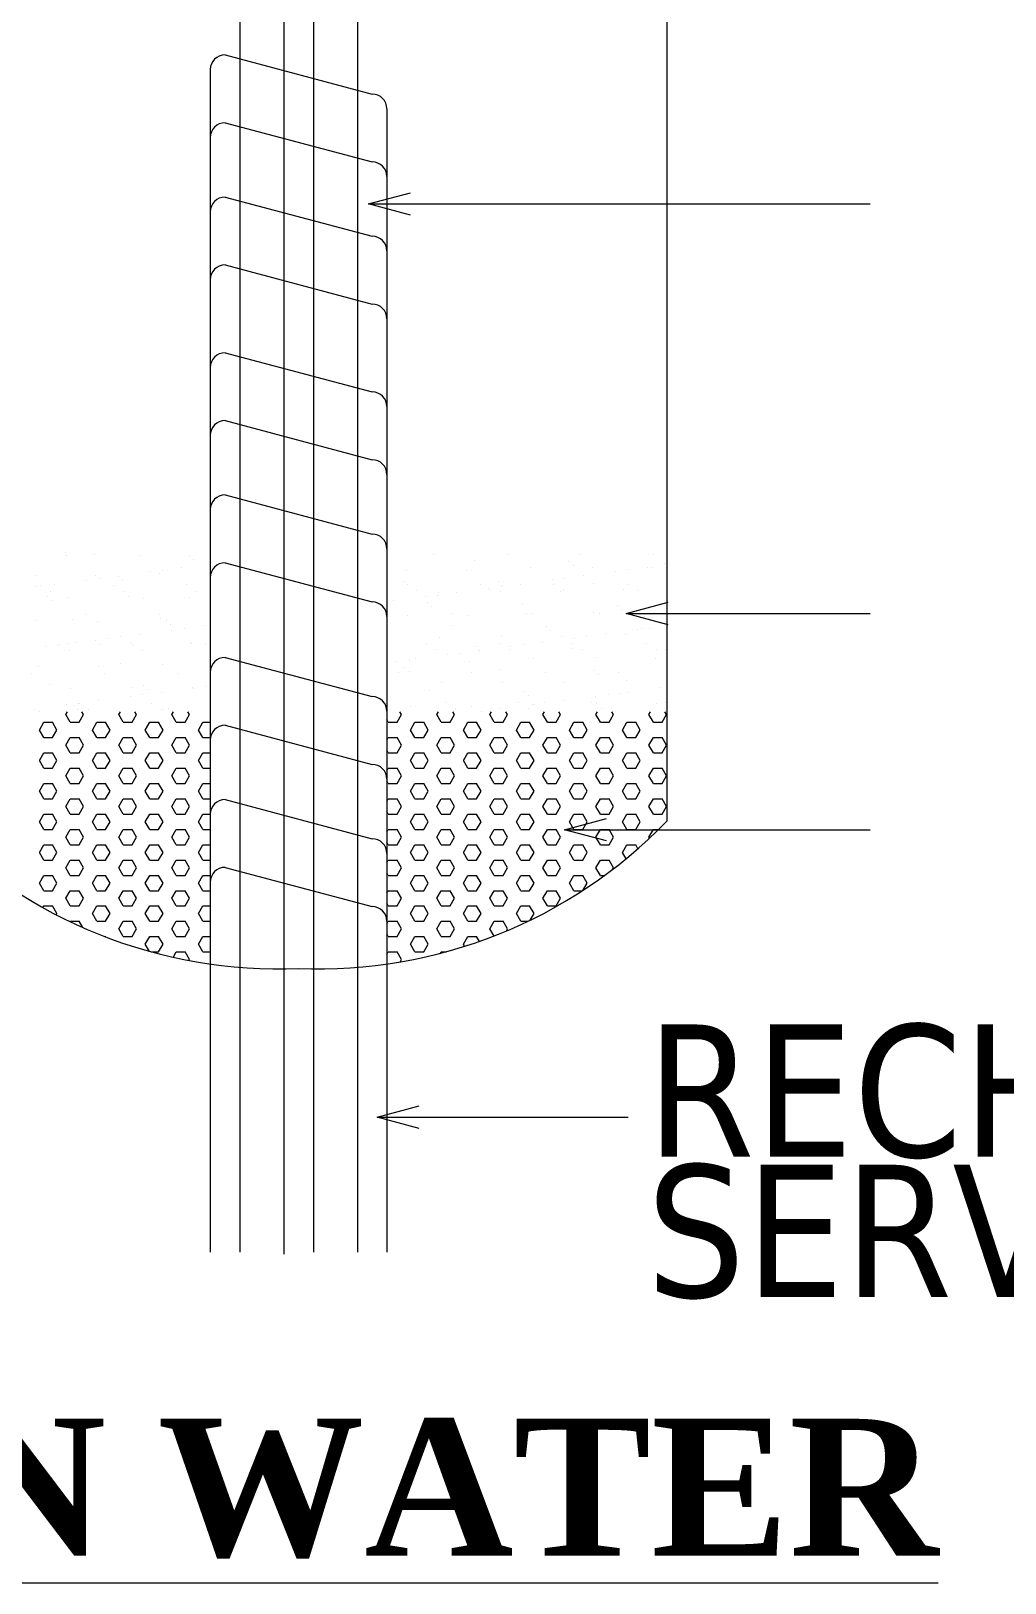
# Model space of a CAD drawing. Header units: metres. Extents: x 6014 to 6142, y -370 to -316.
# Drawn here: x 6068.532 to 6069.725, y -320.7 to -318.799 of the extents above; entities that cross this region are included whole.
import ezdxf
from ezdxf.enums import TextEntityAlignment as Align

# ---------------------------------------------------------------- set-up
doc = ezdxf.new("R2010")
doc.units = ezdxf.units.M
doc.header["$MEASUREMENT"] = 0
doc.layers.get('0').update_dxf_attribs({"lineweight": 18})
doc.layers.add('INNERWALL', color=6, linetype='Continuous', lineweight=25)
doc.styles.add('JSC-Tahoma', font='tahoma.ttf')
doc.styles.add('JSC-Times New Roman', font='timesbd.ttf')

# ---------------------------------------------------------------- blocks, each defined once
blk = doc.blocks.new('_Open30')
at = {"layer": 'INNERWALL', "color": 0, "lineweight": -2}
for p, q in [((-1, 0.268), (0, 0)), ((0, 0), (-1, -0.268)), ((0, 0), (-1, 0))]:
    blk.add_line(p, q, dxfattribs=at)

msp = doc.modelspace()

# ---------------------------------------------------------------- linework, layer by layer
for p, q in [((6068.7873, -318.0651), (6068.7873, -320.2945)), ((6068.8414, -318.0651), (6068.8414, -320.2969)), ((6068.8775, -318.1553), (6068.8775, -320.2945)), ((6068.9316, -318.1553), (6068.9316, -320.2945)), ((6069.3103, -318.3134), (6069.3103, -319.7669)), ((6068.7693, -318.8284), (6068.9496, -318.8763)), ((6068.7512, -318.8464), (6068.7512, -320.2945)), ((6068.9676, -318.8944), (6068.9676, -320.2945)), ((6068.7693, -318.9114), (6068.9496, -318.9594)), ((6068.7693, -319.0025), (6068.9496, -319.0504)), ((6068.7693, -319.0855), (6068.9496, -319.1335)), ((6068.7693, -319.1931), (6068.9496, -319.2411)), ((6068.7693, -319.2762), (6068.9496, -319.3241)), ((6068.7693, -319.3672), (6068.9496, -319.4152)), ((6068.5742, -319.4375), (6068.5742, -319.4375)), ((6068.5756, -319.4411), (6068.5756, -319.4411)), ((6068.6098, -319.4403), (6068.6098, -319.4403)), ((6068.6654, -319.441), (6068.6654, -319.441)), ((6068.7252, -319.4413), (6068.7252, -319.4413)), ((6068.7306, -319.4462), (6068.7306, -319.4462)), ((6068.7693, -319.4503), (6068.9496, -319.4982)), ((6069.0249, -319.4403), (6069.0249, -319.4403)), ((6069.075, -319.4474), (6069.075, -319.4474)), ((6069.1147, -319.4401), (6069.1147, -319.4401)), ((6069.1905, -319.4484), (6069.1905, -319.4484)), ((6069.2046, -319.44), (6069.2046, -319.44)), ((6069.2944, -319.4398), (6069.2944, -319.4398)), ((6069.3076, -319.4509), (6069.3076, -319.4509)), ((6068.537, -319.466), (6068.537, -319.466)), ((6068.6108, -319.4664), (6068.6108, -319.4664)), ((6068.615, -319.4697), (6068.615, -319.4697)), ((6068.6385, -319.4666), (6068.6385, -319.4666)), ((6068.6385, -319.4666), (6068.6385, -319.4666)), ((6068.6777, -319.4615), (6068.6777, -319.4615)), ((6068.6887, -319.4635), (6068.6887, -319.4635)), ((6068.6927, -319.4595), (6068.6927, -319.4595)), ((6068.7162, -319.4564), (6068.7162, -319.4564)), ((6068.9915, -319.4592), (6068.9915, -319.4592)), ((6069.0654, -319.4595), (6069.0654, -319.4595)), ((6069.1433, -319.4567), (6069.1433, -319.4567)), ((6069.1853, -319.4693), (6069.1853, -319.4693)), ((6069.1958, -319.4532), (6069.1958, -319.4532)), ((6069.2088, -319.4663), (6069.2088, -319.4663)), ((6069.2188, -319.4557), (6069.2188, -319.4557)), ((6069.248, -319.4611), (6069.248, -319.4611)), ((6069.263, -319.4591), (6069.263, -319.4591)), ((6069.2864, -319.456), (6069.2864, -319.456)), ((6069.2926, -319.4561), (6069.2926, -319.4561)), ((6068.5374, -319.4799), (6068.5374, -319.4799)), ((6068.5429, -319.4777), (6068.5429, -319.4777)), ((6068.5551, -319.4855), (6068.5551, -319.4855)), ((6068.5608, -319.4769), (6068.5608, -319.4769)), ((6068.6, -319.4717), (6068.6, -319.4717)), ((6068.6328, -319.4776), (6068.6328, -319.4776)), ((6068.6438, -319.4715), (6068.6438, -319.4715)), ((6068.6449, -319.4853), (6068.6449, -319.4853)), ((6068.7226, -319.4774), (6068.7226, -319.4774)), ((6068.7348, -319.4851), (6068.7348, -319.4851)), ((6068.9883, -319.4727), (6068.9883, -319.4727)), ((6068.9922, -319.4769), (6068.9922, -319.4769)), ((6069.0044, -319.4847), (6069.0044, -319.4847)), ((6069.03, -319.4898), (6069.03, -319.4898)), ((6069.0306, -319.4862), (6069.0306, -319.4862)), ((6069.0534, -319.4867), (6069.0534, -319.4867)), ((6069.082, -319.4767), (6069.082, -319.4767)), ((6069.0926, -319.4816), (6069.0926, -319.4816)), ((6069.0942, -319.4845), (6069.0942, -319.4845)), ((6069.1037, -319.4737), (6069.1037, -319.4737)), ((6069.1061, -319.4853), (6069.1061, -319.4853)), ((6069.1077, -319.4796), (6069.1077, -319.4796)), ((6069.109, -319.4786), (6069.109, -319.4786)), ((6069.1311, -319.4765), (6069.1311, -319.4765)), ((6069.1703, -319.4713), (6069.1703, -319.4713)), ((6069.1719, -319.4766), (6069.1719, -319.4766)), ((6069.1799, -319.4856), (6069.1799, -319.4856)), ((6069.1841, -319.4843), (6069.1841, -319.4843)), ((6069.2209, -319.4762), (6069.2209, -319.4762)), ((6069.2578, -319.4828), (6069.2578, -319.4828)), ((6069.2618, -319.4764), (6069.2618, -319.4764)), ((6069.2739, -319.4842), (6069.2739, -319.4842)), ((6068.5518, -319.4919), (6068.5518, -319.4919)), ((6068.5571, -319.4968), (6068.5571, -319.4968)), ((6068.576, -319.4931), (6068.576, -319.4931)), ((6068.6515, -319.4921), (6068.6515, -319.4921)), ((6068.6689, -319.4945), (6068.6689, -319.4945)), ((6068.7254, -319.4924), (6068.7254, -319.4924)), ((6068.9758, -319.4969), (6068.9758, -319.4969)), ((6069.015, -319.4918), (6069.015, -319.4918)), ((6069.017, -319.499), (6069.017, -319.499)), ((6069.0223, -319.5039), (6069.0223, -319.5039)), ((6069.1341, -319.5016), (6069.1341, -319.5016)), ((6069.2496, -319.5026), (6069.2496, -319.5026)), ((6069.2549, -319.5074), (6069.2549, -319.5074)), ((6068.5388, -319.5216), (6068.5388, -319.5216)), ((6068.5822, -319.5198), (6068.5822, -319.5198)), ((6068.5989, -319.5134), (6068.5989, -319.5134)), ((6068.6126, -319.522), (6068.6126, -319.522)), ((6068.6887, -319.5132), (6068.6887, -319.5132)), ((6068.6906, -319.5191), (6068.6906, -319.5191)), ((6068.6976, -319.5208), (6068.6976, -319.5208)), ((6068.703, -319.5257), (6068.703, -319.5257)), ((6068.7428, -319.5276), (6068.7428, -319.5276)), ((6068.9934, -319.5148), (6068.9934, -319.5148)), ((6069.0474, -319.5269), (6069.0474, -319.5269)), ((6069.0482, -319.5126), (6069.0482, -319.5126)), ((6069.0672, -319.5151), (6069.0672, -319.5151)), ((6069.138, -319.5124), (6069.138, -319.5124)), ((6069.1451, -319.5123), (6069.1451, -319.5123)), ((6069.1629, -319.5279), (6069.1629, -319.5279)), ((6069.2206, -319.5113), (6069.2206, -319.5113)), ((6069.2279, -319.5122), (6069.2279, -319.5122)), ((6069.2944, -319.5117), (6069.2944, -319.5117)), ((6068.6109, -319.5461), (6068.6109, -319.5461)), ((6068.6266, -319.5429), (6068.6266, -319.5429)), ((6068.6416, -319.5409), (6068.6416, -319.5409)), ((6068.6651, -319.5378), (6068.6651, -319.5378)), ((6068.7043, -319.5327), (6068.7043, -319.5327)), ((6068.7193, -319.5307), (6068.7193, -319.5307)), ((6069.0324, -319.5418), (6069.0324, -319.5418)), ((6069.1079, -319.5409), (6069.1079, -319.5409)), ((6069.1682, -319.5328), (6069.1682, -319.5328)), ((6069.1817, -319.5412), (6069.1817, -319.5412)), ((6069.1969, -319.5425), (6069.1969, -319.5425)), ((6069.2119, -319.5406), (6069.2119, -319.5406)), ((6069.2354, -319.5375), (6069.2354, -319.5375)), ((6069.2596, -319.5384), (6069.2596, -319.5384)), ((6069.2746, -319.5323), (6069.2746, -319.5323)), ((6069.28, -319.5304), (6069.28, -319.5304)), ((6069.2896, -319.5303), (6069.2896, -319.5303)), ((6068.549, -319.5531), (6068.549, -319.5531)), ((6068.564, -319.5512), (6068.564, -319.5512)), ((6068.5662, -319.55), (6068.5662, -319.55)), ((6068.5778, -319.5486), (6068.5778, -319.5486)), ((6068.5784, -319.5577), (6068.5784, -319.5577)), ((6068.5874, -319.5481), (6068.5874, -319.5481)), ((6068.6162, -319.551), (6068.6162, -319.551)), ((6068.6534, -319.5477), (6068.6534, -319.5477)), ((6068.6561, -319.5498), (6068.6561, -319.5498)), ((6068.6682, -319.5576), (6068.6682, -319.5576)), ((6068.7272, -319.548), (6068.7272, -319.548)), ((6068.7281, -319.5487), (6068.7281, -319.5487)), ((6068.7459, -319.5496), (6068.7459, -319.5496)), ((6068.7693, -319.5662), (6068.9496, -319.6141)), ((6069.0155, -319.5492), (6069.0155, -319.5492)), ((6069.0277, -319.5569), (6069.0277, -319.5569)), ((6069.0416, -319.563), (6069.0416, -319.563)), ((6069.0566, -319.561), (6069.0566, -319.561)), ((6069.0761, -319.5532), (6069.0761, -319.5532)), ((6069.08, -319.5579), (6069.08, -319.5579)), ((6069.0814, -319.5581), (6069.0814, -319.5581)), ((6069.1054, -319.549), (6069.1054, -319.549)), ((6069.1175, -319.5567), (6069.1175, -319.5567)), ((6069.1192, -319.5528), (6069.1192, -319.5528)), ((6069.1343, -319.5508), (6069.1343, -319.5508)), ((6069.1577, -319.5477), (6069.1577, -319.5477)), ((6069.1933, -319.5558), (6069.1933, -319.5558)), ((6069.1952, -319.5488), (6069.1952, -319.5488)), ((6069.2074, -319.5566), (6069.2074, -319.5566)), ((6069.2851, -319.5487), (6069.2851, -319.5487)), ((6069.2972, -319.5564), (6069.2972, -319.5564)), ((6069.3087, -319.5568), (6069.3087, -319.5568)), ((6068.5406, -319.5772), (6068.5406, -319.5772)), ((6068.6145, -319.5775), (6068.6145, -319.5775)), ((6068.6413, -319.574), (6068.6413, -319.574)), ((6068.6924, -319.5747), (6068.6924, -319.5747)), ((6068.9789, -319.5712), (6068.9789, -319.5712)), ((6068.9816, -319.585), (6068.9816, -319.585)), ((6068.9894, -319.5785), (6068.9894, -319.5785)), ((6068.9947, -319.5834), (6068.9947, -319.5834)), ((6068.9952, -319.5704), (6068.9952, -319.5704)), ((6069.0024, -319.5681), (6069.0024, -319.5681)), ((6069.069, -319.5707), (6069.069, -319.5707)), ((6069.0715, -319.5848), (6069.0715, -319.5848)), ((6069.1066, -319.5811), (6069.1066, -319.5811)), ((6069.1469, -319.5679), (6069.1469, -319.5679)), ((6069.1613, -319.5847), (6069.1613, -319.5847)), ((6069.222, -319.5821), (6069.222, -319.5821)), ((6069.2225, -319.5669), (6069.2225, -319.5669)), ((6069.2512, -319.5845), (6069.2512, -319.5845)), ((6069.2963, -319.5673), (6069.2963, -319.5673)), ((6068.5323, -319.5858), (6068.5323, -319.5858)), ((6068.5546, -319.5993), (6068.5546, -319.5993)), ((6068.5797, -319.6042), (6068.5797, -319.6042)), ((6068.6222, -319.5856), (6068.6222, -319.5856)), ((6068.6552, -319.6033), (6068.6552, -319.6033)), ((6068.67, -319.6003), (6068.67, -319.6003)), ((6068.712, -319.5855), (6068.712, -319.5855)), ((6068.729, -319.6036), (6068.729, -319.6036)), ((6068.7309, -319.6039), (6068.7309, -319.6039)), ((6068.7459, -319.6019), (6068.7459, -319.6019)), ((6069.0342, -319.5974), (6069.0342, -319.5974)), ((6069.1097, -319.5964), (6069.1097, -319.5964)), ((6069.1835, -319.5968), (6069.1835, -319.5968)), ((6069.2273, -319.587), (6069.2273, -319.587)), ((6069.2615, -319.594), (6069.2615, -319.594)), ((6069.3012, -319.6035), (6069.3012, -319.6035)), ((6068.5895, -319.6222), (6068.5895, -319.6222)), ((6068.5906, -319.6224), (6068.5906, -319.6224)), ((6068.614, -319.6193), (6068.614, -319.6193)), ((6068.6532, -319.6141), (6068.6532, -319.6141)), ((6068.6682, -319.6121), (6068.6682, -319.6121)), ((6068.6754, -319.6052), (6068.6754, -319.6052)), ((6068.6794, -319.6221), (6068.6794, -319.6221)), ((6068.6917, -319.609), (6068.6917, -319.609)), ((6069.0198, -319.6064), (6069.0198, -319.6064)), ((6069.0388, -319.6214), (6069.0388, -319.6214)), ((6069.1287, -319.6212), (6069.1287, -319.6212)), ((6069.1353, -319.6074), (6069.1353, -319.6074)), ((6069.1406, -319.6123), (6069.1406, -319.6123)), ((6069.1609, -319.622), (6069.1609, -319.622)), ((6069.1843, -319.6189), (6069.1843, -319.6189)), ((6069.2185, -319.6211), (6069.2185, -319.6211)), ((6069.2235, -319.6137), (6069.2235, -319.6137)), ((6069.2243, -319.6225), (6069.2243, -319.6225)), ((6069.2385, -319.6118), (6069.2385, -319.6118)), ((6069.2524, -319.61), (6069.2524, -319.61)), ((6069.262, -319.6087), (6069.262, -319.6087)), ((6069.2981, -319.6229), (6069.2981, -319.6229)), ((6069.3084, -319.6209), (6069.3084, -319.6209)), ((6068.5364, -319.6295), (6068.5364, -319.6295)), ((6068.5425, -319.6328), (6068.5425, -319.6328)), ((6068.5744, -319.6363), (6068.5764, -319.6328)), ((6068.5798, -319.6457), (6068.5744, -319.6363)), ((6068.5756, -319.6243), (6068.5756, -319.6243)), ((6068.5833, -319.6256), (6068.5833, -319.6256)), ((6068.5886, -319.6305), (6068.5886, -319.6305)), ((6068.5906, -319.6457), (6068.596, -319.6363)), ((6068.596, -319.6363), (6068.594, -319.6328)), ((6068.6017, -319.63), (6068.6017, -319.63)), ((6068.6393, -319.6363), (6068.6413, -319.6328)), ((6068.6447, -319.6457), (6068.6393, -319.6363)), ((6068.6555, -319.6457), (6068.6609, -319.6363)), ((6068.6609, -319.6363), (6068.6589, -319.6328)), ((6068.6915, -319.6298), (6068.6915, -319.6298)), ((6068.6942, -319.6303), (6068.6942, -319.6303)), ((6068.7005, -319.6282), (6068.7005, -319.6282)), ((6068.7042, -319.6363), (6068.7063, -319.6328)), ((6068.7096, -319.6457), (6068.7042, -319.6363)), ((6068.7204, -319.6457), (6068.7259, -319.6363)), ((6068.7259, -319.6363), (6068.7238, -319.6328)), ((6068.9801, -319.6457), (6068.9855, -319.6363)), ((6068.9855, -319.6363), (6068.9835, -319.6328)), ((6068.997, -319.626), (6068.997, -319.626)), ((6069.0288, -319.6363), (6069.0309, -319.6328)), ((6069.0342, -319.6457), (6069.0288, -319.6363)), ((6069.045, -319.6457), (6069.0505, -319.6363)), ((6069.0505, -319.6363), (6069.0484, -319.6328)), ((6069.0485, -319.6327), (6069.0485, -319.6327)), ((6069.051, -319.6292), (6069.051, -319.6292)), ((6069.0708, -319.6263), (6069.0708, -319.6263)), ((6069.0832, -319.6322), (6069.0832, -319.6322)), ((6069.0937, -319.6363), (6069.0958, -319.6328)), ((6069.0991, -319.6457), (6069.0937, -319.6363)), ((6069.1066, -319.6291), (6069.1066, -319.6291)), ((6069.11, -319.6457), (6069.1154, -319.6363)), ((6069.1154, -319.6363), (6069.1133, -319.6328)), ((6069.1408, -319.629), (6069.1408, -319.629)), ((6069.1458, -319.624), (6069.1458, -319.624)), ((6069.1487, -319.6235), (6069.1487, -319.6235)), ((6069.1587, -319.6363), (6069.1607, -319.6328)), ((6069.1641, -319.6457), (6069.1587, -319.6363)), ((6069.1749, -319.6457), (6069.1803, -319.6363)), ((6069.1803, -319.6363), (6069.1783, -319.6328)), ((6069.2236, -319.6363), (6069.2256, -319.6328)), ((6069.229, -319.6457), (6069.2236, -319.6363)), ((6069.2307, -319.6288), (6069.2307, -319.6288)), ((6069.2398, -319.6457), (6069.2452, -319.6363)), ((6069.2452, -319.6363), (6069.2432, -319.6328)), ((6069.2885, -319.6363), (6069.2906, -319.6328)), ((6069.2939, -319.6457), (6069.2885, -319.6363)), ((6069.3047, -319.6457), (6069.3101, -319.6363)), ((6069.3101, -319.6363), (6069.3081, -319.6328)), ((6068.5419, -319.6551), (6068.5473, -319.6457)), ((6068.5473, -319.6644), (6068.5419, -319.6551)), ((6068.5473, -319.6457), (6068.5581, -319.6457)), ((6068.5635, -319.6551), (6068.5581, -319.6457)), ((6068.5581, -319.6644), (6068.5635, -319.6551)), ((6068.5798, -319.6457), (6068.5906, -319.6457)), ((6068.6068, -319.6551), (6068.6122, -319.6457)), ((6068.6122, -319.6644), (6068.6068, -319.6551)), ((6068.6122, -319.6457), (6068.6231, -319.6457)), ((6068.6285, -319.6551), (6068.6231, -319.6457)), ((6068.6231, -319.6644), (6068.6285, -319.6551)), ((6068.6447, -319.6457), (6068.6555, -319.6457)), ((6068.6717, -319.6551), (6068.6772, -319.6457)), ((6068.6772, -319.6644), (6068.6717, -319.6551)), ((6068.6772, -319.6457), (6068.688, -319.6457)), ((6068.6934, -319.6551), (6068.688, -319.6457)), ((6068.688, -319.6644), (6068.6934, -319.6551)), ((6068.7096, -319.6457), (6068.7204, -319.6457)), ((6068.7367, -319.6551), (6068.7421, -319.6457)), ((6068.7421, -319.6644), (6068.7367, -319.6551)), ((6068.7421, -319.6457), (6068.7512, -319.6457)), ((6068.7693, -319.6492), (6068.9496, -319.6972)), ((6068.9693, -319.6457), (6068.9676, -319.6428)), ((6068.9693, -319.6457), (6068.9801, -319.6457)), ((6068.9964, -319.6551), (6069.0018, -319.6457)), ((6069.0018, -319.6644), (6068.9964, -319.6551)), ((6069.0018, -319.6457), (6069.0126, -319.6457)), ((6069.018, -319.6551), (6069.0126, -319.6457)), ((6069.0126, -319.6644), (6069.018, -319.6551)), ((6069.0342, -319.6457), (6069.045, -319.6457)), ((6069.0613, -319.6551), (6069.0667, -319.6457)), ((6069.0667, -319.6644), (6069.0613, -319.6551)), ((6069.0667, -319.6457), (6069.0775, -319.6457)), ((6069.0829, -319.6551), (6069.0775, -319.6457)), ((6069.0775, -319.6644), (6069.0829, -319.6551)), ((6069.0991, -319.6457), (6069.11, -319.6457)), ((6069.1262, -319.6551), (6069.1316, -319.6457)), ((6069.1316, -319.6644), (6069.1262, -319.6551)), ((6069.1316, -319.6457), (6069.1424, -319.6457)), ((6069.1478, -319.6551), (6069.1424, -319.6457)), ((6069.1424, -319.6644), (6069.1478, -319.6551)), ((6069.1641, -319.6457), (6069.1749, -319.6457)), ((6069.1911, -319.6551), (6069.1965, -319.6457)), ((6069.1965, -319.6644), (6069.1911, -319.6551)), ((6069.1965, -319.6457), (6069.2074, -319.6457)), ((6069.2128, -319.6551), (6069.2074, -319.6457)), ((6069.2074, -319.6644), (6069.2128, -319.6551)), ((6069.229, -319.6457), (6069.2398, -319.6457)), ((6069.256, -319.6551), (6069.2615, -319.6457)), ((6069.2615, -319.6644), (6069.256, -319.6551)), ((6069.2615, -319.6457), (6069.2723, -319.6457)), ((6069.2777, -319.6551), (6069.2723, -319.6457)), ((6069.2723, -319.6644), (6069.2777, -319.6551)), ((6069.2939, -319.6457), (6069.3047, -319.6457)), ((6068.5473, -319.6644), (6068.5581, -319.6644)), ((6068.5744, -319.6738), (6068.5798, -319.6644)), ((6068.5798, -319.6832), (6068.5744, -319.6738)), ((6068.5798, -319.6644), (6068.5906, -319.6644)), ((6068.596, -319.6738), (6068.5906, -319.6644)), ((6068.5906, -319.6832), (6068.596, -319.6738)), ((6068.6122, -319.6644), (6068.6231, -319.6644)), ((6068.6393, -319.6738), (6068.6447, -319.6644)), ((6068.6447, -319.6832), (6068.6393, -319.6738)), ((6068.6447, -319.6644), (6068.6555, -319.6644)), ((6068.6609, -319.6738), (6068.6555, -319.6644)), ((6068.6555, -319.6832), (6068.6609, -319.6738)), ((6068.6772, -319.6644), (6068.688, -319.6644)), ((6068.7042, -319.6738), (6068.7096, -319.6644)), ((6068.7096, -319.6832), (6068.7042, -319.6738)), ((6068.7096, -319.6644), (6068.7204, -319.6644)), ((6068.7259, -319.6738), (6068.7204, -319.6644)), ((6068.7204, -319.6832), (6068.7259, -319.6738)), ((6068.7421, -319.6644), (6068.7512, -319.6644)), ((6068.9676, -319.6673), (6068.9693, -319.6644)), ((6068.9693, -319.6644), (6068.9801, -319.6644)), ((6068.9855, -319.6738), (6068.9801, -319.6644)), ((6068.9801, -319.6832), (6068.9855, -319.6738)), ((6069.0018, -319.6644), (6069.0126, -319.6644)), ((6069.0288, -319.6738), (6069.0342, -319.6644)), ((6069.0342, -319.6832), (6069.0288, -319.6738)), ((6069.0342, -319.6644), (6069.045, -319.6644)), ((6069.0505, -319.6738), (6069.045, -319.6644)), ((6069.045, -319.6832), (6069.0505, -319.6738)), ((6069.0667, -319.6644), (6069.0775, -319.6644)), ((6069.0937, -319.6738), (6069.0991, -319.6644)), ((6069.0991, -319.6832), (6069.0937, -319.6738)), ((6069.0991, -319.6644), (6069.11, -319.6644)), ((6069.1154, -319.6738), (6069.11, -319.6644)), ((6069.11, -319.6832), (6069.1154, -319.6738)), ((6069.1316, -319.6644), (6069.1424, -319.6644)), ((6069.1587, -319.6738), (6069.1641, -319.6644)), ((6069.1641, -319.6832), (6069.1587, -319.6738)), ((6069.1641, -319.6644), (6069.1749, -319.6644)), ((6069.1803, -319.6738), (6069.1749, -319.6644)), ((6069.1749, -319.6832), (6069.1803, -319.6738)), ((6069.1965, -319.6644), (6069.2074, -319.6644)), ((6069.2236, -319.6738), (6069.229, -319.6644)), ((6069.229, -319.6832), (6069.2236, -319.6738)), ((6069.229, -319.6644), (6069.2398, -319.6644)), ((6069.2452, -319.6738), (6069.2398, -319.6644)), ((6069.2398, -319.6832), (6069.2452, -319.6738)), ((6069.2615, -319.6644), (6069.2723, -319.6644)), ((6069.2885, -319.6738), (6069.2939, -319.6644)), ((6069.2939, -319.6832), (6069.2885, -319.6738)), ((6069.2939, -319.6644), (6069.3047, -319.6644)), ((6069.3101, -319.6738), (6069.3047, -319.6644)), ((6069.3047, -319.6832), (6069.3101, -319.6738)), ((6068.5419, -319.6926), (6068.5473, -319.6832)), ((6068.5473, -319.7019), (6068.5419, -319.6926)), ((6068.5473, -319.6832), (6068.5581, -319.6832)), ((6068.5635, -319.6926), (6068.5581, -319.6832)), ((6068.5581, -319.7019), (6068.5635, -319.6926)), ((6068.5798, -319.6832), (6068.5906, -319.6832)), ((6068.6068, -319.6926), (6068.6122, -319.6832)), ((6068.6122, -319.7019), (6068.6068, -319.6926)), ((6068.6122, -319.6832), (6068.6231, -319.6832)), ((6068.6285, -319.6926), (6068.6231, -319.6832)), ((6068.6231, -319.7019), (6068.6285, -319.6926)), ((6068.6447, -319.6832), (6068.6555, -319.6832)), ((6068.6717, -319.6926), (6068.6772, -319.6832)), ((6068.6772, -319.7019), (6068.6717, -319.6926)), ((6068.6772, -319.6832), (6068.688, -319.6832)), ((6068.6934, -319.6926), (6068.688, -319.6832)), ((6068.688, -319.7019), (6068.6934, -319.6926)), ((6068.7096, -319.6832), (6068.7204, -319.6832)), ((6068.7367, -319.6926), (6068.7421, -319.6832)), ((6068.7421, -319.7019), (6068.7367, -319.6926)), ((6068.7421, -319.6832), (6068.7512, -319.6832)), ((6068.9693, -319.6832), (6068.9676, -319.6803)), ((6068.9693, -319.6832), (6068.9801, -319.6832)), ((6068.9964, -319.6926), (6069.0018, -319.6832)), ((6069.0018, -319.7019), (6068.9964, -319.6926)), ((6069.0018, -319.6832), (6069.0126, -319.6832)), ((6069.018, -319.6926), (6069.0126, -319.6832)), ((6069.0126, -319.7019), (6069.018, -319.6926)), ((6069.0342, -319.6832), (6069.045, -319.6832)), ((6069.0613, -319.6926), (6069.0667, -319.6832)), ((6069.0667, -319.7019), (6069.0613, -319.6926)), ((6069.0667, -319.6832), (6069.0775, -319.6832)), ((6069.0829, -319.6926), (6069.0775, -319.6832)), ((6069.0775, -319.7019), (6069.0829, -319.6926)), ((6069.0991, -319.6832), (6069.11, -319.6832)), ((6069.1262, -319.6926), (6069.1316, -319.6832)), ((6069.1316, -319.7019), (6069.1262, -319.6926)), ((6069.1316, -319.6832), (6069.1424, -319.6832)), ((6069.1478, -319.6926), (6069.1424, -319.6832)), ((6069.1424, -319.7019), (6069.1478, -319.6926)), ((6069.1641, -319.6832), (6069.1749, -319.6832)), ((6069.1911, -319.6926), (6069.1965, -319.6832)), ((6069.1965, -319.7019), (6069.1911, -319.6926)), ((6069.1965, -319.6832), (6069.2074, -319.6832)), ((6069.2128, -319.6926), (6069.2074, -319.6832)), ((6069.2074, -319.7019), (6069.2128, -319.6926)), ((6069.229, -319.6832), (6069.2398, -319.6832)), ((6069.256, -319.6926), (6069.2615, -319.6832)), ((6069.2615, -319.7019), (6069.256, -319.6926)), ((6069.2615, -319.6832), (6069.2723, -319.6832)), ((6069.2777, -319.6926), (6069.2723, -319.6832)), ((6069.2723, -319.7019), (6069.2777, -319.6926)), ((6069.2939, -319.6832), (6069.3047, -319.6832)), ((6068.5473, -319.7019), (6068.5581, -319.7019)), ((6068.5744, -319.7113), (6068.5798, -319.7019)), ((6068.5798, -319.7207), (6068.5744, -319.7113)), ((6068.5798, -319.7019), (6068.5906, -319.7019)), ((6068.596, -319.7113), (6068.5906, -319.7019)), ((6068.5906, -319.7207), (6068.596, -319.7113)), ((6068.6122, -319.7019), (6068.6231, -319.7019)), ((6068.6393, -319.7113), (6068.6447, -319.7019)), ((6068.6447, -319.7207), (6068.6393, -319.7113)), ((6068.6447, -319.7019), (6068.6555, -319.7019)), ((6068.6609, -319.7113), (6068.6555, -319.7019)), ((6068.6555, -319.7207), (6068.6609, -319.7113)), ((6068.6772, -319.7019), (6068.688, -319.7019)), ((6068.7042, -319.7113), (6068.7096, -319.7019)), ((6068.7096, -319.7207), (6068.7042, -319.7113)), ((6068.7096, -319.7019), (6068.7204, -319.7019)), ((6068.7259, -319.7113), (6068.7204, -319.7019)), ((6068.7204, -319.7207), (6068.7259, -319.7113)), ((6068.7421, -319.7019), (6068.7512, -319.7019)), ((6068.9676, -319.7048), (6068.9693, -319.7019)), ((6068.9693, -319.7207), (6068.9676, -319.7178)), ((6068.9693, -319.7019), (6068.9801, -319.7019)), ((6068.9855, -319.7113), (6068.9801, -319.7019)), ((6068.9801, -319.7207), (6068.9855, -319.7113)), ((6069.0018, -319.7019), (6069.0126, -319.7019)), ((6069.0288, -319.7113), (6069.0342, -319.7019)), ((6069.0342, -319.7207), (6069.0288, -319.7113)), ((6069.0342, -319.7019), (6069.045, -319.7019)), ((6069.0505, -319.7113), (6069.045, -319.7019)), ((6069.045, -319.7207), (6069.0505, -319.7113)), ((6069.0667, -319.7019), (6069.0775, -319.7019)), ((6069.0937, -319.7113), (6069.0991, -319.7019)), ((6069.0991, -319.7207), (6069.0937, -319.7113)), ((6069.0991, -319.7019), (6069.11, -319.7019)), ((6069.1154, -319.7113), (6069.11, -319.7019)), ((6069.11, -319.7207), (6069.1154, -319.7113)), ((6069.1316, -319.7019), (6069.1424, -319.7019)), ((6069.1587, -319.7113), (6069.1641, -319.7019)), ((6069.1641, -319.7207), (6069.1587, -319.7113)), ((6069.1641, -319.7019), (6069.1749, -319.7019)), ((6069.1803, -319.7113), (6069.1749, -319.7019)), ((6069.1749, -319.7207), (6069.1803, -319.7113)), ((6069.1965, -319.7019), (6069.2074, -319.7019)), ((6069.2236, -319.7113), (6069.229, -319.7019)), ((6069.229, -319.7207), (6069.2236, -319.7113)), ((6069.229, -319.7019), (6069.2398, -319.7019)), ((6069.2452, -319.7113), (6069.2398, -319.7019)), ((6069.2398, -319.7207), (6069.2452, -319.7113)), ((6069.2615, -319.7019), (6069.2723, -319.7019)), ((6069.2885, -319.7113), (6069.2939, -319.7019)), ((6069.2939, -319.7207), (6069.2885, -319.7113)), ((6069.2939, -319.7019), (6069.3047, -319.7019)), ((6069.3101, -319.7113), (6069.3047, -319.7019)), ((6069.3047, -319.7207), (6069.3101, -319.7113)), ((6068.5419, -319.73), (6068.5473, -319.7207)), ((6068.5473, -319.7394), (6068.5419, -319.73)), ((6068.5473, -319.7207), (6068.5581, -319.7207)), ((6068.5635, -319.73), (6068.5581, -319.7207)), ((6068.5581, -319.7394), (6068.5635, -319.73)), ((6068.5798, -319.7207), (6068.5906, -319.7207)), ((6068.6068, -319.73), (6068.6122, -319.7207)), ((6068.6122, -319.7394), (6068.6068, -319.73)), ((6068.6122, -319.7207), (6068.6231, -319.7207)), ((6068.6285, -319.73), (6068.6231, -319.7207)), ((6068.6231, -319.7394), (6068.6285, -319.73)), ((6068.6447, -319.7207), (6068.6555, -319.7207)), ((6068.6717, -319.73), (6068.6772, -319.7207)), ((6068.6772, -319.7394), (6068.6717, -319.73)), ((6068.6772, -319.7207), (6068.688, -319.7207)), ((6068.6934, -319.73), (6068.688, -319.7207)), ((6068.688, -319.7394), (6068.6934, -319.73)), ((6068.7096, -319.7207), (6068.7204, -319.7207)), ((6068.7367, -319.73), (6068.7421, -319.7207)), ((6068.7421, -319.7394), (6068.7367, -319.73)), ((6068.7421, -319.7207), (6068.7512, -319.7207)), ((6068.9693, -319.7207), (6068.9801, -319.7207)), ((6068.9964, -319.73), (6069.0018, -319.7207)), ((6069.0018, -319.7394), (6068.9964, -319.73)), ((6069.0018, -319.7207), (6069.0126, -319.7207)), ((6069.018, -319.73), (6069.0126, -319.7207)), ((6069.0126, -319.7394), (6069.018, -319.73)), ((6069.0342, -319.7207), (6069.045, -319.7207)), ((6069.0613, -319.73), (6069.0667, -319.7207)), ((6069.0667, -319.7394), (6069.0613, -319.73)), ((6069.0667, -319.7207), (6069.0775, -319.7207)), ((6069.0829, -319.73), (6069.0775, -319.7207)), ((6069.0775, -319.7394), (6069.0829, -319.73)), ((6069.0991, -319.7207), (6069.11, -319.7207)), ((6069.1262, -319.73), (6069.1316, -319.7207)), ((6069.1316, -319.7394), (6069.1262, -319.73)), ((6069.1316, -319.7207), (6069.1424, -319.7207)), ((6069.1478, -319.73), (6069.1424, -319.7207)), ((6069.1424, -319.7394), (6069.1478, -319.73)), ((6069.1641, -319.7207), (6069.1749, -319.7207)), ((6069.1911, -319.73), (6069.1965, -319.7207)), ((6069.1965, -319.7394), (6069.1911, -319.73)), ((6069.1965, -319.7207), (6069.2074, -319.7207)), ((6069.2128, -319.73), (6069.2074, -319.7207)), ((6069.2074, -319.7394), (6069.2128, -319.73)), ((6069.229, -319.7207), (6069.2398, -319.7207)), ((6069.256, -319.73), (6069.2615, -319.7207)), ((6069.2615, -319.7394), (6069.256, -319.73)), ((6069.2615, -319.7207), (6069.2723, -319.7207)), ((6069.2777, -319.73), (6069.2723, -319.7207)), ((6069.2723, -319.7394), (6069.2777, -319.73)), ((6069.2939, -319.7207), (6069.3047, -319.7207)), ((6068.5473, -319.7394), (6068.5581, -319.7394)), ((6068.5744, -319.7488), (6068.5798, -319.7394)), ((6068.5798, -319.7582), (6068.5744, -319.7488)), ((6068.5798, -319.7394), (6068.5906, -319.7394)), ((6068.596, -319.7488), (6068.5906, -319.7394)), ((6068.5906, -319.7582), (6068.596, -319.7488)), ((6068.6122, -319.7394), (6068.6231, -319.7394)), ((6068.6393, -319.7488), (6068.6447, -319.7394)), ((6068.6447, -319.7582), (6068.6393, -319.7488)), ((6068.6447, -319.7394), (6068.6555, -319.7394)), ((6068.6609, -319.7488), (6068.6555, -319.7394)), ((6068.6555, -319.7582), (6068.6609, -319.7488)), ((6068.6772, -319.7394), (6068.688, -319.7394)), ((6068.7042, -319.7488), (6068.7096, -319.7394)), ((6068.7096, -319.7582), (6068.7042, -319.7488)), ((6068.7096, -319.7394), (6068.7204, -319.7394)), ((6068.7259, -319.7488), (6068.7204, -319.7394)), ((6068.7204, -319.7582), (6068.7259, -319.7488)), ((6068.7421, -319.7394), (6068.7512, -319.7394)), ((6068.7693, -319.7403), (6068.9496, -319.7882)), ((6068.9676, -319.7423), (6068.9693, -319.7394)), ((6068.9693, -319.7582), (6068.9676, -319.7553)), ((6068.9693, -319.7394), (6068.9801, -319.7394)), ((6068.9855, -319.7488), (6068.9801, -319.7394)), ((6068.9801, -319.7582), (6068.9855, -319.7488)), ((6069.0018, -319.7394), (6069.0126, -319.7394)), ((6069.0288, -319.7488), (6069.0342, -319.7394)), ((6069.0342, -319.7582), (6069.0288, -319.7488)), ((6069.0342, -319.7394), (6069.045, -319.7394)), ((6069.0505, -319.7488), (6069.045, -319.7394)), ((6069.045, -319.7582), (6069.0505, -319.7488)), ((6069.0667, -319.7394), (6069.0775, -319.7394)), ((6069.0937, -319.7488), (6069.0991, -319.7394)), ((6069.0991, -319.7582), (6069.0937, -319.7488)), ((6069.0991, -319.7394), (6069.11, -319.7394)), ((6069.1154, -319.7488), (6069.11, -319.7394)), ((6069.11, -319.7582), (6069.1154, -319.7488)), ((6069.1316, -319.7394), (6069.1424, -319.7394)), ((6069.1587, -319.7488), (6069.1641, -319.7394)), ((6069.1641, -319.7582), (6069.1587, -319.7488)), ((6069.1641, -319.7394), (6069.1749, -319.7394)), ((6069.1803, -319.7488), (6069.1749, -319.7394)), ((6069.1749, -319.7582), (6069.1803, -319.7488)), ((6069.1965, -319.7394), (6069.2074, -319.7394)), ((6069.2236, -319.7488), (6069.229, -319.7394)), ((6069.229, -319.7582), (6069.2236, -319.7488)), ((6069.229, -319.7394), (6069.2398, -319.7394)), ((6069.2452, -319.7488), (6069.2398, -319.7394)), ((6069.2398, -319.7582), (6069.2452, -319.7488)), ((6069.2615, -319.7394), (6069.2723, -319.7394)), ((6069.2885, -319.7488), (6069.2939, -319.7394)), ((6069.2939, -319.7582), (6069.2885, -319.7488)), ((6069.2939, -319.7394), (6069.3047, -319.7394)), ((6069.3101, -319.7488), (6069.3047, -319.7394)), ((6069.3047, -319.7582), (6069.3101, -319.7488)), ((6068.5419, -319.7675), (6068.5473, -319.7582)), ((6068.5473, -319.7769), (6068.5419, -319.7675)), ((6068.5473, -319.7582), (6068.5581, -319.7582)), ((6068.5635, -319.7675), (6068.5581, -319.7582)), ((6068.5581, -319.7769), (6068.5635, -319.7675)), ((6068.5798, -319.7582), (6068.5906, -319.7582)), ((6068.6068, -319.7675), (6068.6122, -319.7582)), ((6068.6122, -319.7769), (6068.6068, -319.7675)), ((6068.6122, -319.7582), (6068.6231, -319.7582)), ((6068.6285, -319.7675), (6068.6231, -319.7582)), ((6068.6231, -319.7769), (6068.6285, -319.7675)), ((6068.6447, -319.7582), (6068.6555, -319.7582)), ((6068.6717, -319.7675), (6068.6772, -319.7582)), ((6068.6772, -319.7769), (6068.6717, -319.7675)), ((6068.6772, -319.7582), (6068.688, -319.7582)), ((6068.6934, -319.7675), (6068.688, -319.7582)), ((6068.688, -319.7769), (6068.6934, -319.7675)), ((6068.7096, -319.7582), (6068.7204, -319.7582)), ((6068.7367, -319.7675), (6068.7421, -319.7582)), ((6068.7421, -319.7769), (6068.7367, -319.7675)), ((6068.7421, -319.7582), (6068.7512, -319.7582)), ((6068.9693, -319.7582), (6068.9801, -319.7582)), ((6068.9964, -319.7675), (6069.0018, -319.7582)), ((6069.0018, -319.7769), (6068.9964, -319.7675)), ((6069.0018, -319.7582), (6069.0126, -319.7582)), ((6069.018, -319.7675), (6069.0126, -319.7582)), ((6069.0126, -319.7769), (6069.018, -319.7675)), ((6069.0342, -319.7582), (6069.045, -319.7582)), ((6069.0613, -319.7675), (6069.0667, -319.7582)), ((6069.0667, -319.7769), (6069.0613, -319.7675)), ((6069.0667, -319.7582), (6069.0775, -319.7582)), ((6069.0829, -319.7675), (6069.0775, -319.7582)), ((6069.0775, -319.7769), (6069.0829, -319.7675)), ((6069.0991, -319.7582), (6069.11, -319.7582)), ((6069.1262, -319.7675), (6069.1316, -319.7582)), ((6069.1316, -319.7769), (6069.1262, -319.7675)), ((6069.1316, -319.7582), (6069.1424, -319.7582)), ((6069.1478, -319.7675), (6069.1424, -319.7582)), ((6069.1424, -319.7769), (6069.1478, -319.7675)), ((6069.1641, -319.7582), (6069.1749, -319.7582)), ((6069.1911, -319.7675), (6069.1965, -319.7582)), ((6069.1965, -319.7769), (6069.1911, -319.7675)), ((6069.1965, -319.7582), (6069.2074, -319.7582)), ((6069.2128, -319.7675), (6069.2074, -319.7582)), ((6069.2074, -319.7769), (6069.2128, -319.7675)), ((6069.229, -319.7582), (6069.2398, -319.7582)), ((6069.256, -319.7675), (6069.2615, -319.7582)), ((6069.2615, -319.7769), (6069.256, -319.7675)), ((6069.2615, -319.7582), (6069.2723, -319.7582)), ((6069.2777, -319.7675), (6069.2723, -319.7582)), ((6069.2723, -319.7769), (6069.2777, -319.7675)), ((6069.2939, -319.7582), (6069.3047, -319.7582)), ((6068.5473, -319.7769), (6068.5581, -319.7769)), ((6068.5744, -319.7863), (6068.5798, -319.7769)), ((6068.5798, -319.7956), (6068.5744, -319.7863)), ((6068.5798, -319.7769), (6068.5906, -319.7769)), ((6068.596, -319.7863), (6068.5906, -319.7769)), ((6068.5906, -319.7956), (6068.596, -319.7863)), ((6068.6122, -319.7769), (6068.6231, -319.7769)), ((6068.6393, -319.7863), (6068.6447, -319.7769)), ((6068.6447, -319.7956), (6068.6393, -319.7863)), ((6068.6447, -319.7769), (6068.6555, -319.7769)), ((6068.6609, -319.7863), (6068.6555, -319.7769)), ((6068.6555, -319.7956), (6068.6609, -319.7863)), ((6068.6772, -319.7769), (6068.688, -319.7769)), ((6068.7042, -319.7863), (6068.7096, -319.7769)), ((6068.7096, -319.7956), (6068.7042, -319.7863)), ((6068.7096, -319.7769), (6068.7204, -319.7769)), ((6068.7259, -319.7863), (6068.7204, -319.7769)), ((6068.7204, -319.7956), (6068.7259, -319.7863)), ((6068.7421, -319.7769), (6068.7512, -319.7769)), ((6068.9676, -319.7798), (6068.9693, -319.7769)), ((6068.9693, -319.7956), (6068.9676, -319.7928)), ((6068.9693, -319.7769), (6068.9801, -319.7769)), ((6068.9855, -319.7863), (6068.9801, -319.7769)), ((6068.9801, -319.7956), (6068.9855, -319.7863)), ((6069.0018, -319.7769), (6069.0126, -319.7769)), ((6069.0288, -319.7863), (6069.0342, -319.7769)), ((6069.0342, -319.7956), (6069.0288, -319.7863)), ((6069.0342, -319.7769), (6069.045, -319.7769)), ((6069.0505, -319.7863), (6069.045, -319.7769)), ((6069.045, -319.7956), (6069.0505, -319.7863)), ((6069.0667, -319.7769), (6069.0775, -319.7769)), ((6069.0937, -319.7863), (6069.0991, -319.7769)), ((6069.0991, -319.7956), (6069.0937, -319.7863)), ((6069.0991, -319.7769), (6069.11, -319.7769)), ((6069.1154, -319.7863), (6069.11, -319.7769)), ((6069.11, -319.7956), (6069.1154, -319.7863)), ((6069.1316, -319.7769), (6069.1424, -319.7769)), ((6069.1587, -319.7863), (6069.1641, -319.7769)), ((6069.1641, -319.7956), (6069.1587, -319.7863)), ((6069.1641, -319.7769), (6069.1749, -319.7769)), ((6069.1803, -319.7863), (6069.1749, -319.7769)), ((6069.1749, -319.7956), (6069.1803, -319.7863)), ((6069.1965, -319.7769), (6069.2074, -319.7769)), ((6069.2236, -319.7863), (6069.229, -319.7769)), ((6069.229, -319.7956), (6069.2236, -319.7863)), ((6069.229, -319.7769), (6069.2398, -319.7769)), ((6069.2452, -319.7863), (6069.2398, -319.7769)), ((6069.2398, -319.7956), (6069.2452, -319.7863)), ((6069.2615, -319.7769), (6069.2723, -319.7769)), ((6069.2885, -319.7863), (6069.2939, -319.7769)), ((6069.2893, -319.7876), (6069.2885, -319.7863)), ((6069.2939, -319.7769), (6069.3004, -319.7769)), ((6068.5419, -319.805), (6068.5473, -319.7956)), ((6068.5473, -319.8144), (6068.5419, -319.805)), ((6068.5473, -319.7956), (6068.5581, -319.7956)), ((6068.5635, -319.805), (6068.5581, -319.7956)), ((6068.5581, -319.8144), (6068.5635, -319.805)), ((6068.5798, -319.7956), (6068.5906, -319.7956)), ((6068.6068, -319.805), (6068.6122, -319.7956)), ((6068.6122, -319.8144), (6068.6068, -319.805)), ((6068.6122, -319.7956), (6068.6231, -319.7956)), ((6068.6285, -319.805), (6068.6231, -319.7956)), ((6068.6231, -319.8144), (6068.6285, -319.805)), ((6068.6447, -319.7956), (6068.6555, -319.7956)), ((6068.6717, -319.805), (6068.6772, -319.7956)), ((6068.6772, -319.8144), (6068.6717, -319.805)), ((6068.6772, -319.7956), (6068.688, -319.7956)), ((6068.6934, -319.805), (6068.688, -319.7956)), ((6068.688, -319.8144), (6068.6934, -319.805)), ((6068.7096, -319.7956), (6068.7204, -319.7956)), ((6068.7367, -319.805), (6068.7421, -319.7956)), ((6068.7421, -319.8144), (6068.7367, -319.805)), ((6068.7421, -319.7956), (6068.7512, -319.7956)), ((6068.9693, -319.7956), (6068.9801, -319.7956)), ((6068.9964, -319.805), (6069.0018, -319.7956)), ((6069.0018, -319.8144), (6068.9964, -319.805)), ((6069.0018, -319.7956), (6069.0126, -319.7956)), ((6069.018, -319.805), (6069.0126, -319.7956)), ((6069.0126, -319.8144), (6069.018, -319.805)), ((6069.0342, -319.7956), (6069.045, -319.7956)), ((6069.0613, -319.805), (6069.0667, -319.7956)), ((6069.0667, -319.8144), (6069.0613, -319.805)), ((6069.0667, -319.7956), (6069.0775, -319.7956)), ((6069.0829, -319.805), (6069.0775, -319.7956)), ((6069.0775, -319.8144), (6069.0829, -319.805)), ((6069.0991, -319.7956), (6069.11, -319.7956)), ((6069.1262, -319.805), (6069.1316, -319.7956)), ((6069.1316, -319.8144), (6069.1262, -319.805)), ((6069.1316, -319.7956), (6069.1424, -319.7956)), ((6069.1478, -319.805), (6069.1424, -319.7956)), ((6069.1424, -319.8144), (6069.1478, -319.805)), ((6069.1641, -319.7956), (6069.1749, -319.7956)), ((6069.1911, -319.805), (6069.1965, -319.7956)), ((6069.1965, -319.8144), (6069.1911, -319.805)), ((6069.1965, -319.7956), (6069.2074, -319.7956)), ((6069.2128, -319.805), (6069.2074, -319.7956)), ((6069.2074, -319.8144), (6069.2128, -319.805)), ((6069.229, -319.7956), (6069.2398, -319.7956)), ((6069.256, -319.805), (6069.2615, -319.7956)), ((6069.2605, -319.8128), (6069.256, -319.805)), ((6069.2615, -319.7956), (6069.2723, -319.7956)), ((6069.2751, -319.8005), (6069.2723, -319.7956)), ((6068.5473, -319.8144), (6068.5581, -319.8144)), ((6068.5744, -319.8237), (6068.5798, -319.8144)), ((6068.5798, -319.8331), (6068.5744, -319.8237)), ((6068.5798, -319.8144), (6068.5906, -319.8144)), ((6068.596, -319.8237), (6068.5906, -319.8144)), ((6068.5906, -319.8331), (6068.596, -319.8237)), ((6068.6122, -319.8144), (6068.6231, -319.8144)), ((6068.6393, -319.8237), (6068.6447, -319.8144)), ((6068.6447, -319.8331), (6068.6393, -319.8237)), ((6068.6447, -319.8144), (6068.6555, -319.8144)), ((6068.6609, -319.8237), (6068.6555, -319.8144)), ((6068.6555, -319.8331), (6068.6609, -319.8237)), ((6068.6772, -319.8144), (6068.688, -319.8144)), ((6068.7042, -319.8237), (6068.7096, -319.8144)), ((6068.7096, -319.8331), (6068.7042, -319.8237)), ((6068.7096, -319.8144), (6068.7204, -319.8144)), ((6068.7259, -319.8237), (6068.7204, -319.8144)), ((6068.7204, -319.8331), (6068.7259, -319.8237)), ((6068.7421, -319.8144), (6068.7512, -319.8144)), ((6068.7693, -319.8233), (6068.9496, -319.8713)), ((6068.9676, -319.8172), (6068.9693, -319.8144)), ((6068.9693, -319.8331), (6068.9676, -319.8303)), ((6068.9693, -319.8144), (6068.9801, -319.8144)), ((6068.9855, -319.8237), (6068.9801, -319.8144)), ((6068.9801, -319.8331), (6068.9855, -319.8237)), ((6069.0018, -319.8144), (6069.0126, -319.8144)), ((6069.0288, -319.8237), (6069.0342, -319.8144)), ((6069.0342, -319.8331), (6069.0288, -319.8237)), ((6069.0342, -319.8144), (6069.045, -319.8144)), ((6069.0505, -319.8237), (6069.045, -319.8144)), ((6069.045, -319.8331), (6069.0505, -319.8237)), ((6069.0667, -319.8144), (6069.0775, -319.8144)), ((6069.0937, -319.8237), (6069.0991, -319.8144)), ((6069.0991, -319.8331), (6069.0937, -319.8237)), ((6069.0991, -319.8144), (6069.11, -319.8144)), ((6069.1154, -319.8237), (6069.11, -319.8144)), ((6069.11, -319.8331), (6069.1154, -319.8237)), ((6069.1316, -319.8144), (6069.1424, -319.8144)), ((6069.1587, -319.8237), (6069.1641, -319.8144)), ((6069.1641, -319.8331), (6069.1587, -319.8237)), ((6069.1641, -319.8144), (6069.1749, -319.8144)), ((6069.1803, -319.8237), (6069.1749, -319.8144)), ((6069.1749, -319.8331), (6069.1803, -319.8237)), ((6069.1965, -319.8144), (6069.2074, -319.8144)), ((6069.2236, -319.8237), (6069.229, -319.8144)), ((6069.229, -319.8331), (6069.2236, -319.8237)), ((6069.229, -319.8144), (6069.2398, -319.8144)), ((6069.2452, -319.8237), (6069.2398, -319.8144)), ((6069.244, -319.8259), (6069.2452, -319.8237)), ((6068.5419, -319.8425), (6068.5473, -319.8331)), ((6068.5473, -319.8519), (6068.5419, -319.8425)), ((6068.5473, -319.8331), (6068.5581, -319.8331)), ((6068.5635, -319.8425), (6068.5581, -319.8331)), ((6068.5581, -319.8519), (6068.5635, -319.8425)), ((6068.5798, -319.8331), (6068.5906, -319.8331)), ((6068.6068, -319.8425), (6068.6122, -319.8331)), ((6068.6122, -319.8519), (6068.6068, -319.8425)), ((6068.6122, -319.8331), (6068.6231, -319.8331)), ((6068.6285, -319.8425), (6068.6231, -319.8331)), ((6068.6231, -319.8519), (6068.6285, -319.8425)), ((6068.6447, -319.8331), (6068.6555, -319.8331)), ((6068.6717, -319.8425), (6068.6772, -319.8331)), ((6068.6772, -319.8519), (6068.6717, -319.8425)), ((6068.6772, -319.8331), (6068.688, -319.8331)), ((6068.6934, -319.8425), (6068.688, -319.8331)), ((6068.688, -319.8519), (6068.6934, -319.8425)), ((6068.7096, -319.8331), (6068.7204, -319.8331)), ((6068.7367, -319.8425), (6068.7421, -319.8331)), ((6068.7421, -319.8519), (6068.7367, -319.8425)), ((6068.7421, -319.8331), (6068.7512, -319.8331)), ((6068.9693, -319.8331), (6068.9801, -319.8331)), ((6068.9964, -319.8425), (6069.0018, -319.8331)), ((6069.0018, -319.8519), (6068.9964, -319.8425)), ((6069.0018, -319.8331), (6069.0126, -319.8331)), ((6069.018, -319.8425), (6069.0126, -319.8331)), ((6069.0126, -319.8519), (6069.018, -319.8425)), ((6069.0342, -319.8331), (6069.045, -319.8331)), ((6069.0613, -319.8425), (6069.0667, -319.8331)), ((6069.0667, -319.8519), (6069.0613, -319.8425)), ((6069.0667, -319.8331), (6069.0775, -319.8331)), ((6069.0829, -319.8425), (6069.0775, -319.8331)), ((6069.0775, -319.8519), (6069.0829, -319.8425)), ((6069.0991, -319.8331), (6069.11, -319.8331)), ((6069.1262, -319.8425), (6069.1316, -319.8331)), ((6069.1316, -319.8519), (6069.1262, -319.8425)), ((6069.1316, -319.8331), (6069.1424, -319.8331)), ((6069.1478, -319.8425), (6069.1424, -319.8331)), ((6069.1424, -319.8519), (6069.1478, -319.8425)), ((6069.1641, -319.8331), (6069.1749, -319.8331)), ((6069.1911, -319.8425), (6069.1965, -319.8331)), ((6069.1965, -319.8519), (6069.1911, -319.8425)), ((6069.1965, -319.8331), (6069.2074, -319.8331)), ((6069.2128, -319.8425), (6069.2074, -319.8331)), ((6069.2074, -319.8517), (6069.2128, -319.8425)), ((6069.229, -319.8331), (6069.2344, -319.8331)), ((6068.5473, -319.8519), (6068.5581, -319.8519)), ((6068.5744, -319.8612), (6068.5798, -319.8519)), ((6068.5798, -319.8706), (6068.5744, -319.8612)), ((6068.5798, -319.8519), (6068.5906, -319.8519)), ((6068.596, -319.8612), (6068.5906, -319.8519)), ((6068.5906, -319.8706), (6068.596, -319.8612)), ((6068.6122, -319.8519), (6068.6231, -319.8519)), ((6068.6393, -319.8612), (6068.6447, -319.8519)), ((6068.6447, -319.8706), (6068.6393, -319.8612)), ((6068.6447, -319.8519), (6068.6555, -319.8519)), ((6068.6609, -319.8612), (6068.6555, -319.8519)), ((6068.6555, -319.8706), (6068.6609, -319.8612)), ((6068.6772, -319.8519), (6068.688, -319.8519)), ((6068.7042, -319.8612), (6068.7096, -319.8519)), ((6068.7096, -319.8706), (6068.7042, -319.8612)), ((6068.7096, -319.8519), (6068.7204, -319.8519)), ((6068.7259, -319.8612), (6068.7204, -319.8519)), ((6068.7204, -319.8706), (6068.7259, -319.8612)), ((6068.7421, -319.8519), (6068.7512, -319.8519)), ((6068.9676, -319.8547), (6068.9693, -319.8519)), ((6068.9693, -319.8706), (6068.9676, -319.8677)), ((6068.9693, -319.8519), (6068.9801, -319.8519)), ((6068.9855, -319.8612), (6068.9801, -319.8519)), ((6068.9801, -319.8706), (6068.9855, -319.8612)), ((6069.0018, -319.8519), (6069.0126, -319.8519)), ((6069.0288, -319.8612), (6069.0342, -319.8519)), ((6069.0342, -319.8706), (6069.0288, -319.8612)), ((6069.0342, -319.8519), (6069.045, -319.8519)), ((6069.0505, -319.8612), (6069.045, -319.8519)), ((6069.045, -319.8706), (6069.0505, -319.8612)), ((6069.0667, -319.8519), (6069.0775, -319.8519)), ((6069.0937, -319.8612), (6069.0991, -319.8519)), ((6069.0991, -319.8706), (6069.0937, -319.8612)), ((6069.0991, -319.8519), (6069.11, -319.8519)), ((6069.1154, -319.8612), (6069.11, -319.8519)), ((6069.11, -319.8706), (6069.1154, -319.8612)), ((6069.1316, -319.8519), (6069.1424, -319.8519)), ((6069.1587, -319.8612), (6069.1641, -319.8519)), ((6069.1641, -319.8706), (6069.1587, -319.8612)), ((6069.1641, -319.8519), (6069.1749, -319.8519)), ((6069.1803, -319.8612), (6069.1749, -319.8519)), ((6069.1749, -319.8706), (6069.1803, -319.8612)), ((6069.1965, -319.8519), (6069.2072, -319.8519)), ((6068.5461, -319.8726), (6068.5473, -319.8706)), ((6068.5473, -319.8706), (6068.5581, -319.8706)), ((6068.5635, -319.88), (6068.5581, -319.8706)), ((6068.5627, -319.8815), (6068.5635, -319.88)), ((6068.5795, -319.8899), (6068.5798, -319.8893)), ((6068.5798, -319.8706), (6068.5906, -319.8706)), ((6068.5798, -319.8893), (6068.5906, -319.8893)), ((6068.595, -319.897), (6068.5906, -319.8893)), ((6068.6068, -319.88), (6068.6122, -319.8706)), ((6068.6122, -319.8893), (6068.6068, -319.88)), ((6068.6122, -319.8706), (6068.6231, -319.8706)), ((6068.6122, -319.8893), (6068.6231, -319.8893)), ((6068.6285, -319.88), (6068.6231, -319.8706)), ((6068.6231, -319.8893), (6068.6285, -319.88)), ((6068.6393, -319.8987), (6068.6447, -319.8893)), ((6068.6447, -319.8706), (6068.6555, -319.8706)), ((6068.6447, -319.8893), (6068.6555, -319.8893)), ((6068.6609, -319.8987), (6068.6555, -319.8893)), ((6068.6717, -319.88), (6068.6772, -319.8706)), ((6068.6772, -319.8893), (6068.6717, -319.88)), ((6068.6772, -319.8706), (6068.688, -319.8706)), ((6068.6772, -319.8893), (6068.688, -319.8893)), ((6068.6934, -319.88), (6068.688, -319.8706)), ((6068.688, -319.8893), (6068.6934, -319.88)), ((6068.7042, -319.8987), (6068.7096, -319.8893)), ((6068.7096, -319.8706), (6068.7204, -319.8706)), ((6068.7096, -319.8893), (6068.7204, -319.8893)), ((6068.7259, -319.8987), (6068.7204, -319.8893)), ((6068.7367, -319.88), (6068.7421, -319.8706)), ((6068.7421, -319.8893), (6068.7367, -319.88)), ((6068.7421, -319.8706), (6068.7512, -319.8706)), ((6068.7421, -319.8893), (6068.7512, -319.8893)), ((6068.9676, -319.8922), (6068.9693, -319.8893)), ((6068.9693, -319.8706), (6068.9801, -319.8706)), ((6068.9693, -319.8893), (6068.9801, -319.8893)), ((6068.9855, -319.8987), (6068.9801, -319.8893)), ((6068.9964, -319.88), (6069.0018, -319.8706)), ((6069.0018, -319.8893), (6068.9964, -319.88)), ((6069.0018, -319.8706), (6069.0126, -319.8706)), ((6069.0018, -319.8893), (6069.0126, -319.8893)), ((6069.018, -319.88), (6069.0126, -319.8706)), ((6069.0126, -319.8893), (6069.018, -319.88)), ((6069.0288, -319.8987), (6069.0342, -319.8893)), ((6069.0342, -319.8706), (6069.045, -319.8706)), ((6069.0342, -319.8893), (6069.045, -319.8893)), ((6069.0505, -319.8987), (6069.045, -319.8893)), ((6069.0613, -319.88), (6069.0667, -319.8706)), ((6069.0667, -319.8893), (6069.0613, -319.88)), ((6069.0667, -319.8706), (6069.0775, -319.8706)), ((6069.0667, -319.8893), (6069.0775, -319.8893)), ((6069.0829, -319.88), (6069.0775, -319.8706)), ((6069.0775, -319.8893), (6069.0829, -319.88)), ((6069.0937, -319.8987), (6069.0991, -319.8893)), ((6069.0991, -319.8706), (6069.11, -319.8706)), ((6069.0991, -319.8893), (6069.11, -319.8893)), ((6069.1154, -319.8987), (6069.11, -319.8893)), ((6069.1262, -319.88), (6069.1316, -319.8706)), ((6069.1316, -319.8893), (6069.1262, -319.88)), ((6069.1316, -319.8706), (6069.1424, -319.8706)), ((6069.1316, -319.8893), (6069.1405, -319.8893)), ((6069.1478, -319.88), (6069.1424, -319.8706)), ((6069.1432, -319.888), (6069.1478, -319.88)), ((6069.1641, -319.8706), (6069.1749, -319.8706)), ((6068.6218, -319.9081), (6068.6231, -319.9081)), ((6068.6234, -319.9087), (6068.6231, -319.9081)), ((6068.6447, -319.9081), (6068.6393, -319.8987)), ((6068.6447, -319.9081), (6068.6555, -319.9081)), ((6068.6555, -319.9081), (6068.6609, -319.8987)), ((6068.6717, -319.9175), (6068.6772, -319.9081)), ((6068.6772, -319.9081), (6068.688, -319.9081)), ((6068.6934, -319.9175), (6068.688, -319.9081)), ((6068.7096, -319.9081), (6068.7042, -319.8987)), ((6068.7096, -319.9081), (6068.7204, -319.9081)), ((6068.7204, -319.9081), (6068.7259, -319.8987)), ((6068.7367, -319.9175), (6068.7421, -319.9081)), ((6068.7421, -319.9081), (6068.7512, -319.9081)), ((6068.9693, -319.9081), (6068.9676, -319.9052)), ((6068.9693, -319.9081), (6068.9801, -319.9081)), ((6068.9801, -319.9081), (6068.9855, -319.8987)), ((6068.9964, -319.9175), (6069.0018, -319.9081)), ((6069.0018, -319.9081), (6069.0126, -319.9081)), ((6069.018, -319.9175), (6069.0126, -319.9081)), ((6069.0342, -319.9081), (6069.0288, -319.8987)), ((6069.0342, -319.9081), (6069.045, -319.9081)), ((6069.045, -319.9081), (6069.0505, -319.8987)), ((6069.0613, -319.9175), (6069.0667, -319.9081)), ((6069.0667, -319.9081), (6069.0775, -319.9081)), ((6069.0809, -319.914), (6069.0775, -319.9081)), ((6069.0988, -319.9074), (6069.0937, -319.8987)), ((6069.1139, -319.9013), (6069.1154, -319.8987)), ((6068.6768, -319.9262), (6068.6717, -319.9175)), ((6068.6789, -319.9268), (6068.688, -319.9268)), ((6068.688, -319.9268), (6068.6934, -319.9175)), ((6068.7058, -319.9335), (6068.7096, -319.9268)), ((6068.7096, -319.9268), (6068.7204, -319.9268)), ((6068.7259, -319.9362), (6068.7204, -319.9268)), ((6068.7421, -319.9268), (6068.7367, -319.9175)), ((6068.7421, -319.9268), (6068.7512, -319.9268)), ((6068.9676, -319.9297), (6068.9693, -319.9268)), ((6068.9693, -319.9268), (6068.9801, -319.9268)), ((6068.9855, -319.9362), (6068.9801, -319.9268)), ((6069.0018, -319.9268), (6068.9964, -319.9175)), ((6069.0018, -319.9268), (6069.0126, -319.9268)), ((6069.0126, -319.9268), (6069.018, -319.9175)), ((6069.0332, -319.9286), (6069.0342, -319.9268)), ((6069.0342, -319.9268), (6069.04, -319.9268)), ((6069.0628, -319.9201), (6069.0613, -319.9175)), ((6068.7251, -319.9375), (6068.7259, -319.9362)), ((6068.9838, -319.9393), (6068.9855, -319.9362))]:
    msp.add_line(p, q)
at = {"ltscale": 1000}
for points in [[(6068.9966, -319.0109), (6069.5595, -319.0109)], [(6069.3123, -319.5124), (6069.5595, -319.5124)], [(6069.2367, -319.7772), (6069.5595, -319.7772)], [(6069.0072, -320.1293), (6069.2629, -320.1293)]]:
    msp.add_lwpolyline(points, dxfattribs=at)
for centre, radius, start, end in [((6068.7693, -318.8464), 0.018, 90, 180), ((6068.9496, -318.8944), 0.018, 0, 90), ((6068.7693, -318.9294), 0.018, 90, 180), ((6068.9496, -318.9774), 0.018, 0, 90), ((6068.7693, -319.0205), 0.018, 90, 180), ((6068.9496, -319.0684), 0.018, 0, 90), ((6068.7693, -319.1035), 0.018, 90, 180), ((6068.9496, -319.1515), 0.018, 0, 90), ((6068.7693, -319.2112), 0.018, 90, 180), ((6068.9496, -319.2591), 0.018, 0, 90), ((6068.7693, -319.2942), 0.018, 90, 180), ((6068.9496, -319.3422), 0.018, 0, 90), ((6068.7693, -319.3852), 0.018, 90, 180), ((6068.9496, -319.4332), 0.018, 0, 90), ((6068.7693, -319.4683), 0.018, 90, 180), ((6068.9496, -319.5162), 0.018, 0, 90), ((6068.7693, -319.5842), 0.018, 90, 180), ((6068.9496, -319.6322), 0.018, 0, 90), ((6068.7693, -319.6672), 0.018, 90, 180), ((6068.9496, -319.7152), 0.018, 0, 90), ((6068.7693, -319.7583), 0.018, 90, 180), ((6068.8352, -319.3541), 0.5936, 224.0569, 272.3403), ((6068.8837, -319.3541), 0.5936, 267.6597, 315.9431), ((6068.9496, -319.8063), 0.018, 0, 90), ((6068.7693, -319.8413), 0.018, 90, 180), ((6068.9496, -319.8893), 0.018, 0, 90)]:
    msp.add_arc(centre, radius, start, end)

# ---------------------------------------------------------------- block references
at = {"ltscale": 1000, "xscale": 0.051548620584384, "yscale": 0.051548620584384, "zscale": 0.051548620584384, "rotation": 180}
for p in [(6068.945, -319.0109), (6069.2607, -319.5124), (6069.1851, -319.7772), (6068.9557, -320.1293)]:
    msp.add_blockref('_Open30', p, dxfattribs=at)

# ---------------------------------------------------------------- texts
at = {"style": 'JSC-Tahoma'}
for s, p in [('RECHARGE CUM', (6069.2853, -320.1777, 1.027)), ('SERVICE BOREWELL', (6069.2853, -320.3495, 1.027))]:
    msp.add_text(s, height=0.162, dxfattribs=at).set_placement(p)
at = {"ltscale": 1000, "style": 'JSC-Times New Roman'}
msp.add_text('%%URAIN WATER', height=0.167533, dxfattribs=at).set_placement((6068.8098, -320.5836), align=Align.MIDDLE)

doc.saveas('drawing.dxf')
